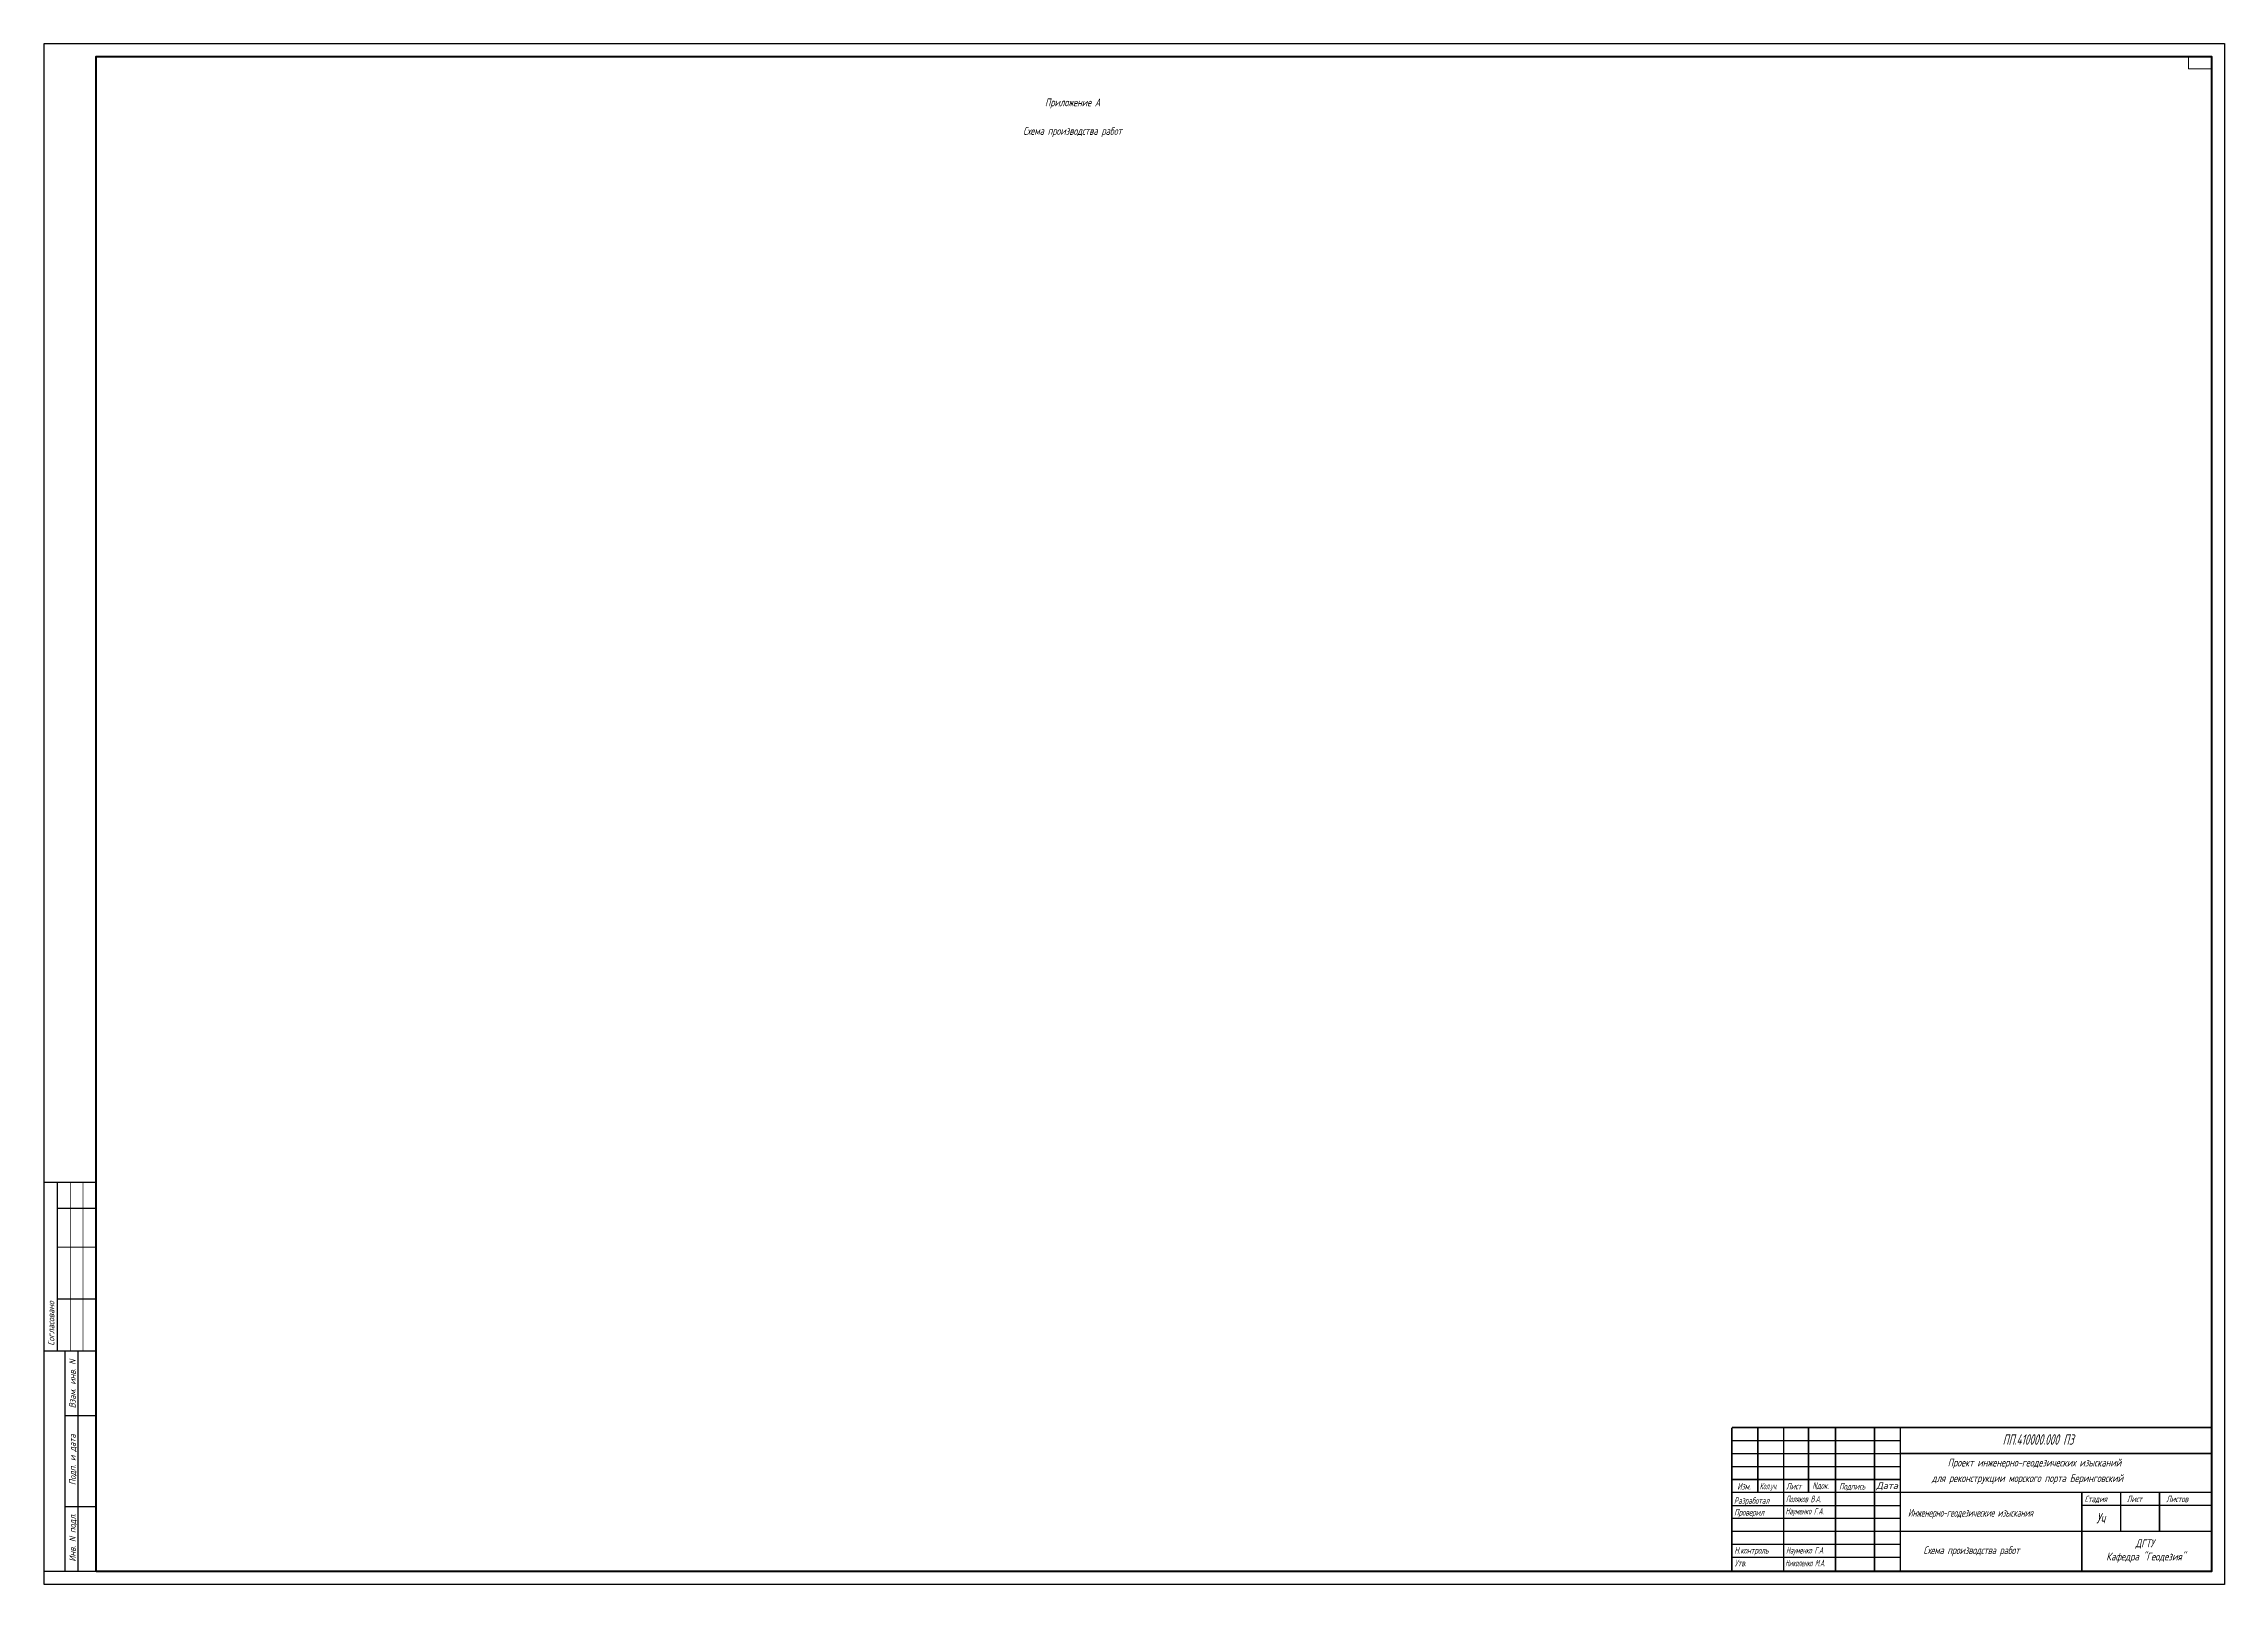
# Paper-space layout 'Приложение Н' of a CAD drawing. Extents: x -1 to 840, y -1 to 593.
# The model-space entities are those that its viewports show. They can reach past a viewport. Long polylines and large blocks are cut down to what shows.
import ezdxf
from ezdxf.enums import TextEntityAlignment as Align

# ---------------------------------------------------------------- set-up
doc = ezdxf.new("R2010")
doc.units = 0
doc.linetypes.add('CONTI', pattern=[0])
for name, color, linetype in [('VPORTS', 7, 'Continuous'), ('геология', 7, 'CONTI'), ('Оформление', 7, 'Continuous')]:
    doc.layers.add(name, color=color, linetype=linetype)
doc.layers.add('ТГИ7-Штамп', color=7, linetype='Continuous', lineweight=25)
doc.layers.get('VPORTS').off()
doc.styles.add('GOST 2.304', font='cs_gost2304.shx', dxfattribs={"oblique": 15, "height": 2})
picture_1 = doc.add_image_def('image1.jpg', size_in_pixel=(4967, 3509))

msp = doc.modelspace()

# ---------------------------------------------------------------- pictures from other files: only their frames are drawn
image = msp.add_image(picture_1, insert=(6639676, 789990), size_in_units=(10000, 7065))
image.dxf.flags = 7

psp = doc.layouts.new('Приложение Н')

# ---------------------------------------------------------------- linework, layer by layer
at = {"color": 0, "linetype": 'Continuous', "lineweight": 25}
psp.add_lwpolyline([(-0.92, -0.66), (-0.92, 593.34), (840.08, 593.34), (840.08, -0.66)], close=True, dxfattribs=at)
at = {"color": 0, "linetype": 'Continuous', "lineweight": 50}
psp.add_lwpolyline([(19.08, 4.34), (19.08, 588.34), (835.08, 588.34), (835.08, 4.34)], close=True, dxfattribs=at)
at = {"layer": 'геология', "lineweight": 20}
psp.add_lwpolyline([(826.24, 588.34), (835.08, 588.34), (835.08, 583.66), (826.24, 583.66)], close=True, dxfattribs=at)
at = {"layer": 'Оформление', "color": 0, "linetype": 'ByBlock', "lineweight": -2}
for points, const_width in [([(-0.92, 154.34), (19.08, 154.34)], 0.5), ([(4.08, 89.34), (4.08, 154.34)], 0.5), ([(9.08, 89.34), (9.08, 154.34)], 0.25), ([(14.08, 89.34), (14.08, 154.34)], 0.25), ([(4.08, 144.34), (19.08, 144.34)], 0.5), ([(4.08, 129.34), (19.08, 129.34)], 0.5), ([(19.08, 109.34), (4.08, 109.34)], 0.5), ([(-0.92, 89.34), (19.08, 89.34)], 0.5), ([(7.08, 4.34), (7.08, 89.34)], 0.5), ([(12.08, 4.34), (12.08, 89.34)], 0.5), ([(19.08, 64.34), (7.08, 64.34)], 0.5), ([(650.08, 59.8), (835.08, 59.8)], 0.6), ([(650.08, 4.49), (650.08, 59.8)], 0.6), ([(660.08, 34.8), (660.08, 59.8)], 0.6), ([(670.08, 4.8), (670.08, 59.8)], 0.6), ([(679.63, 34.8), (679.63, 59.8)], 0.6), ([(690.08, 4.8), (690.08, 59.8)], 0.6), ([(705.08, 4.8), (705.08, 59.8)], 0.6), ([(715.08, 4.8), (715.08, 59.8)], 0.6), ([(715.08, 49.8), (835.08, 49.8)], 0.6), ([(650.08, 39.8), (715.08, 39.8)], 0.6), ([(650.08, 34.8), (835.08, 34.8)], 0.6), ([(785.08, 34.8), (785.08, 4.8)], 0.6), ([(800.08, 34.8), (800.08, 19.8)], 0.6), ([(815.08, 34.8), (815.08, 19.8)], 0.6), ([(19.08, 29.34), (7.08, 29.34)], 0.5), ([(785.08, 29.8), (835.08, 29.8)], 0.6), ([(715.08, 19.8), (835.08, 19.8)], 0.6), ([(19.08, 4.34), (-0.92, 4.34)], 0.5)]:
    psp.add_lwpolyline(points, dxfattribs=dict(at, const_width=const_width))
for points in [[(650.08, 54.8), (715.08, 54.8)], [(650.08, 49.8), (715.08, 49.8)], [(650.08, 44.8), (715.08, 44.8)], [(650.08, 29.8), (715.08, 29.8)], [(650.08, 24.8), (715.08, 24.8)], [(650.08, 19.8), (835.08, 19.8)], [(650.08, 14.8), (715.08, 14.8)], [(650.08, 9.8), (715.08, 9.8)]]:
    psp.add_lwpolyline(points, dxfattribs=at)

# ---------------------------------------------------------------- texts
at = {"layer": 'Оформление', "color": 0, "linetype": 'ByBlock', "lineweight": 20, "style": 'GOST 2.304', "oblique": 15}
for s, p in [('Согласовано', (2.97, 91.39)), ('Взам. инв. N', (11.2, 67.2)), ('Подп. и дата', (11.2, 37.6)), ('Инв. N подл.', (11.2, 8.08))]:
    psp.add_text(s, height=2.5, rotation=90, dxfattribs=at).set_placement(p)
at = {"layer": 'Оформление', "style": 'GOST 2.304', "oblique": 15}
for s, height, width, p in [('ПП.410000.000 ПЗ', 4, 0.8, (754.54, 53.19)), ('Проект инженерно-геодезических изысканий', 3, 0.8, (733.34, 44.77)), ('Изм.', 2.5, 0.8, (652.18, 35.88)), ('Кол.уч.', 2.5, 0.7, (660.79, 35.99)), ('Лист', 2.5, 0.8, (671.04, 35.95)), ('Nдок.', 2.5, 0.8, (681.16, 36.21)), ('Подпись', 2.5, 0.8, (691.46, 35.9)), ('для реконструкции морского порта Беринговский', 3, 0.8, (727.22, 38.79)), ('Разработал', 2.5, 0.8, (650.9, 30.38)), ('Проверил', 2.5, 0.8, (650.95, 25.86)), ('Науменко Г.А.', 2.5, 0.7, (670.77, 26.32)), ('Поляков В.А.', 2.5, 0.7, (670.93, 31)), ('Инженерно-геодезические изыскания', 3, 0.7, (718.01, 25.44)), ('Стадия', 2.5, 0.8, (786.2, 31.02)), ('Лист', 2.5, 0.8, (802.46, 31.02)), ('Листов', 2.5, 0.8, (817.65, 31.02)), ('Н.контроль', 2.5, 0.8, (651.04, 11.21)), ('Утв.', 2.5, 0.8, (651.19, 6.31)), ('Николенко М.А.', 2.5, 0.65, (670.68, 6.31)), ('Науменко Г.А.', 2.5, 0.7, (671, 11.23)), ('Схема производства работ', 3, 0.77, (724, 10.99))]:
    psp.add_text(s, height=height, dxfattribs=dict(at, width=width)).set_placement(p)
at = {"layer": 'Оформление', "style": 'GOST 2.304', "oblique": 15, "width": 0.773751}
psp.add_text('Дата', height=2.5, rotation=0.02547, dxfattribs=at).set_placement((705.87, 36.15), (714.16, 36.15), align=Align.FIT)
at = {"layer": 'Оформление', "style": 'GOST 2.304', "oblique": 15, "width": 0.8}
psp.add_text('Уч', height=4, dxfattribs=at).set_placement((792.37, 22.86), align=Align.CENTER)
at = {"layer": 'Оформление', "style": 'GOST 2.304', "oblique": 15}
for s, p in [('Кафедра "Геодезия"', (809.76, 8.54)), ('ДГТУ', (809.39, 13.66))]:
    psp.add_text(s, height=3, dxfattribs=at).set_placement(p, align=Align.CENTER)
at = {"layer": 'ТГИ7-Штамп', "lineweight": 25, "style": 'GOST 2.304', "oblique": 15, "width": 0.875}
for s, p in [('Приложение А', (395.78, 569.19)), ('Схема производства работ', (395.7, 558.17))]:
    psp.add_text(s, height=3, dxfattribs=at).set_placement(p, align=Align.CENTER)

# ---------------------------------------------------------------- viewports
at = {"layer": 'VPORTS'}
vp = psp.add_viewport(center=(440.89, 300.43), size=(740.57, 506.8518), view_center_point=(6644768.98, 793375.03), view_height=6335.6471, dxfattribs=at)
vp.dxf.flags = 0x10000  # cut along an outline
vp.dxf.clipping_boundary_handle = psp.add_lwpolyline([(74.96, 553.85), (70.61, 47), (640.38, 48.41), (640.45, 65.31), (811.18, 65.2), (810.05, 552.76)], format="xyb", close=True, dxfattribs={"invisible": 1}).dxf.handle

doc.saveas('drawing.dxf')
